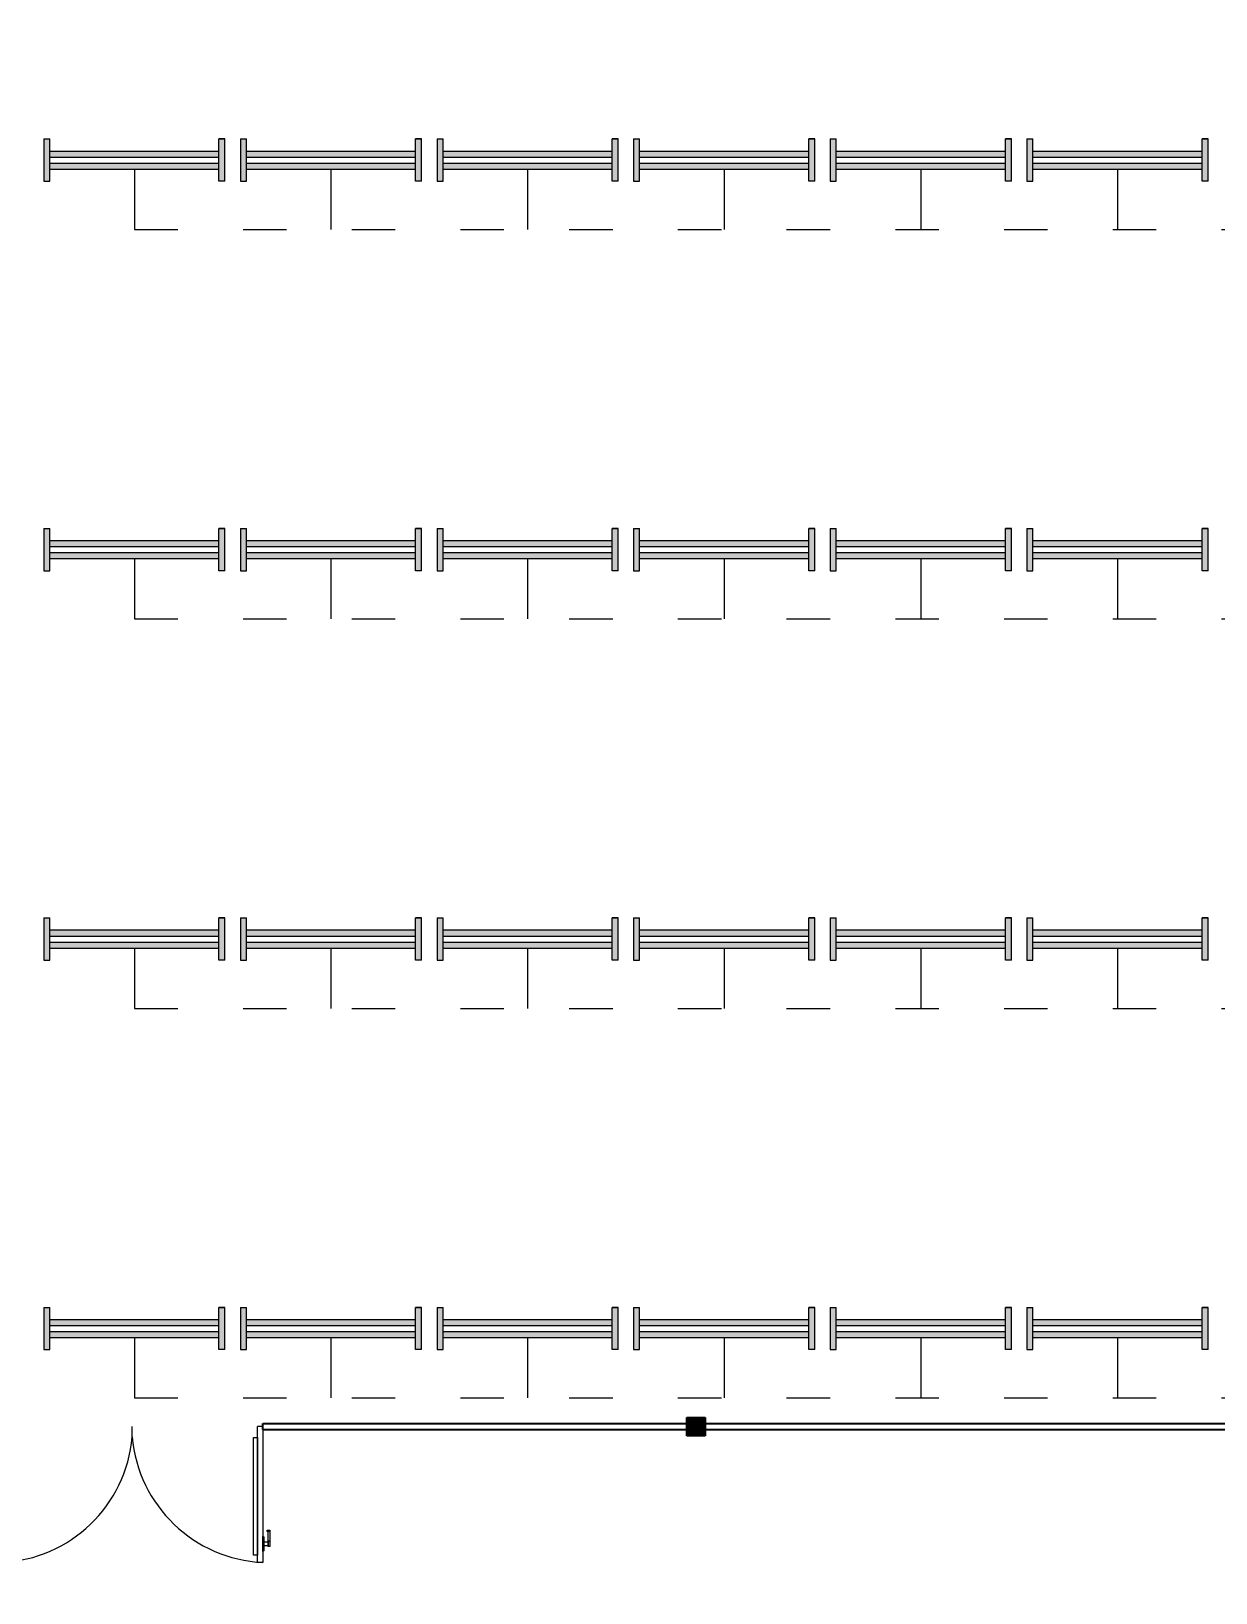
# Model space of a CAD drawing. Header units: millimetres. Extents: x 3339 to 2017737, y 4955 to 2748989.
# Drawn here: x 1441737 to 1451543, y 1295109 to 1308039 of the extents above; entities that cross this region are included whole.
import ezdxf

# ---------------------------------------------------------------- set-up
doc = ezdxf.new("R2010")
doc.units = ezdxf.units.MM
doc.header["$LTSCALE"] = 30
doc.linetypes.add('ACAD_ISO03W100', pattern=[30, 12, -18])
for name, color, linetype, lineweight in [('A-DETL-GENF', 92, 'Continuous', 13), ('A-DOOR', 31, 'Continuous', 13), ('LIGHT LINES', 6, 'ACAD_ISO03W100', 13), ('LIGHTS', 6, 'Continuous', 13)]:
    doc.layers.add(name, color=color, linetype=linetype, lineweight=lineweight)
doc.layers.add('DIM LINES', color=7, linetype='Continuous')
doc.styles.get("Standard").update_dxf_attribs({"font": 'arial.ttf'})
doc.dimstyles.new('GREEN', dxfattribs={"dimtxt": 1000, "dimasz": 600, "dimexe": 0.18, "dimexo": 0.0625, "dimgap": 0.09, "dimtad": 2, "dimdec": 0, "dimzin": 0, "dimdsep": 46, "dimtxsty": 'Standard', "dimblk": 'ARCHTICK', "dimcen": 0.09, "dimclrd": 3, "dimclre": 3, "dimclrt": 2, "dimadec": 0, "dimazin": 0, "dimtfac": 1, "dimtdec": 0, "dimtofl": 0, "dimtmove": 0, "dimatfit": 3, "dimfxl": 1, "dimtolj": 1, "dimtzin": 0, "dimarcsym": 0})

# ---------------------------------------------------------------- blocks, each defined once
blk = doc.blocks.new('_ArchTick')
at = {"color": 0, "linetype": 'ByBlock', "const_width": 0.15}
blk.add_lwpolyline([(-0.5, -0.5), (0.5, 0.5)], dxfattribs=at)
blk = doc.blocks.new('*D851')
at = {"layer": 'Defpoints', "color": 0, "transparency": 16777216}
for p in [(1519240, 1324539), (1429240, 1308509), (1519240, 1301709)]:
    blk.add_point(p, dxfattribs=at)
at = {"layer": 'DIM LINES', "color": 3, "linetype": 'ByBlock', "lineweight": -2, "transparency": 16777216}
for p, q in [((1429240, 1308509), (1429240, 1324539)), ((1429240, 1324539), (1519240, 1324539)), ((1519240, 1301709), (1519240, 1324539))]:
    blk.add_line(p, q, dxfattribs=at)
at = {"layer": 'DIM LINES', "color": 3, "lineweight": -2, "transparency": 16777216, "xscale": 600, "yscale": 600, "zscale": 600, "rotation": 180}
blk.add_blockref('_ArchTick', (1429240, 1324539), dxfattribs=at)
at = {"layer": 'DIM LINES', "color": 3, "lineweight": -2, "transparency": 16777216, "xscale": 600, "yscale": 600, "zscale": 600}
blk.add_blockref('_ArchTick', (1519240, 1324539), dxfattribs=at)
at = {"layer": 'DIM LINES', "color": 2, "transparency": 16777216, "insert": (1474240, 1325050), "char_height": 1000, "attachment_point": 5}
blk.add_mtext('\\A1;90000', dxfattribs=at)
blk = doc.blocks.new('*D852')
at = {"layer": 'Defpoints', "color": 0, "transparency": 16777216}
for p in [(1473240, 1319497), (1429240, 1308509), (1473240, 1289653)]:
    blk.add_point(p, dxfattribs=at)
at = {"layer": 'DIM LINES', "color": 3, "linetype": 'ByBlock', "lineweight": -2, "transparency": 16777216}
for p, q in [((1429240, 1308509), (1429240, 1319497)), ((1429240, 1319497), (1473240, 1319497)), ((1473240, 1289654), (1473240, 1319497))]:
    blk.add_line(p, q, dxfattribs=at)
at = {"layer": 'DIM LINES', "color": 3, "lineweight": -2, "transparency": 16777216, "xscale": 600, "yscale": 600, "zscale": 600, "rotation": 180}
blk.add_blockref('_ArchTick', (1429240, 1319497), dxfattribs=at)
at = {"layer": 'DIM LINES', "color": 3, "lineweight": -2, "transparency": 16777216, "xscale": 600, "yscale": 600, "zscale": 600}
blk.add_blockref('_ArchTick', (1473240, 1319497), dxfattribs=at)
at = {"layer": 'DIM LINES', "color": 2, "transparency": 16777216, "insert": (1451240, 1320008), "char_height": 1000, "attachment_point": 5}
blk.add_mtext('\\A1;44000', dxfattribs=at)

msp = doc.modelspace()

# ---------------------------------------------------------------- hatches: boundary and pattern name
h = msp.add_hatch(color=2)
h.dxf.hatch_style = 1
h.paths.add_polyline_path([(1447240.35, 1296559.537), (1447165.35, 1296559.537), (1447165.35, 1296409.537), (1447240.35, 1296409.537)])
h = msp.add_hatch(color=2)
h.dxf.hatch_style = 1
h.paths.add_polyline_path([(1447315.35, 1296559.537), (1447240.35, 1296559.537), (1447240.35, 1296409.537), (1447315.35, 1296409.537)])
at = {"layer": 'LIGHTS'}
h = msp.add_hatch(color=256, dxfattribs=at)
h.dxf.hatch_style = 1
h.paths.add_polyline_path([(1441840.35, 1306796.857), (1441890.35, 1306796.857), (1441890.35, 1307146.857), (1441840.35, 1307146.857)])
h = msp.add_hatch(color=256, dxfattribs=at)
h.dxf.hatch_style = 1
h.paths.add_polyline_path([(1443290.35, 1306796.857), (1443340.35, 1306796.857), (1443340.35, 1307146.857), (1443290.35, 1307146.857)])
h = msp.add_hatch(color=256, dxfattribs=at)
h.dxf.hatch_style = 1
h.paths.add_polyline_path([(1443468.128, 1306796.857), (1443518.128, 1306796.857), (1443518.128, 1307146.857), (1443468.128, 1307146.857)])
h = msp.add_hatch(color=256, dxfattribs=at)
h.dxf.hatch_style = 1
h.paths.add_polyline_path([(1444918.128, 1306796.857), (1444968.128, 1306796.857), (1444968.128, 1307146.857), (1444918.128, 1307146.857)])
h = msp.add_hatch(color=256, dxfattribs=at)
h.dxf.hatch_style = 1
h.paths.add_polyline_path([(1445095.906, 1306796.857), (1445145.906, 1306796.857), (1445145.906, 1307146.857), (1445095.906, 1307146.857)])
h = msp.add_hatch(color=256, dxfattribs=at)
h.dxf.hatch_style = 1
h.paths.add_polyline_path([(1446545.906, 1306796.857), (1446595.906, 1306796.857), (1446595.906, 1307146.857), (1446545.906, 1307146.857)])
h = msp.add_hatch(color=256, dxfattribs=at)
h.dxf.hatch_style = 1
h.paths.add_polyline_path([(1446723.683, 1306796.857), (1446773.683, 1306796.857), (1446773.683, 1307146.857), (1446723.683, 1307146.857)])
h = msp.add_hatch(color=256, dxfattribs=at)
h.dxf.hatch_style = 1
h.paths.add_polyline_path([(1448173.683, 1306796.857), (1448223.683, 1306796.857), (1448223.683, 1307146.857), (1448173.683, 1307146.857)])
h = msp.add_hatch(color=256, dxfattribs=at)
h.dxf.hatch_style = 1
h.paths.add_polyline_path([(1448351.461, 1306796.857), (1448401.461, 1306796.857), (1448401.461, 1307146.857), (1448351.461, 1307146.857)])
h = msp.add_hatch(color=256, dxfattribs=at)
h.dxf.hatch_style = 1
h.paths.add_polyline_path([(1449801.461, 1306796.857), (1449851.461, 1306796.857), (1449851.461, 1307146.857), (1449801.461, 1307146.857)])
h = msp.add_hatch(color=256, dxfattribs=at)
h.dxf.hatch_style = 1
h.paths.add_polyline_path([(1449979.239, 1306796.857), (1450029.239, 1306796.857), (1450029.239, 1307146.857), (1449979.239, 1307146.857)])
h = msp.add_hatch(color=256, dxfattribs=at)
h.dxf.hatch_style = 1
h.paths.add_polyline_path([(1451429.239, 1306796.857), (1451479.239, 1306796.857), (1451479.239, 1307146.857), (1451429.239, 1307146.857)])
h = msp.add_hatch(color=256, dxfattribs=at)
h.dxf.hatch_style = 1
h.paths.add_polyline_path([(1443290.35, 1306996.857), (1443290.35, 1307046.857), (1441890.35, 1307046.857), (1441890.35, 1306996.857)])
h = msp.add_hatch(color=256, dxfattribs=at)
h.dxf.hatch_style = 1
h.paths.add_polyline_path([(1444918.128, 1306996.857), (1444918.128, 1307046.857), (1443518.128, 1307046.857), (1443518.128, 1306996.857)])
h = msp.add_hatch(color=256, dxfattribs=at)
h.dxf.hatch_style = 1
h.paths.add_polyline_path([(1446545.906, 1306996.857), (1446545.906, 1307046.857), (1445145.906, 1307046.857), (1445145.906, 1306996.857)])
h = msp.add_hatch(color=256, dxfattribs=at)
h.dxf.hatch_style = 1
h.paths.add_polyline_path([(1448173.683, 1306996.857), (1448173.683, 1307046.857), (1446773.683, 1307046.857), (1446773.683, 1306996.857)])
h = msp.add_hatch(color=256, dxfattribs=at)
h.dxf.hatch_style = 1
h.paths.add_polyline_path([(1449801.461, 1306996.857), (1449801.461, 1307046.857), (1448401.461, 1307046.857), (1448401.461, 1306996.857)])
h = msp.add_hatch(color=256, dxfattribs=at)
h.dxf.hatch_style = 1
h.paths.add_polyline_path([(1451429.239, 1306996.857), (1451429.239, 1307046.857), (1450029.239, 1307046.857), (1450029.239, 1306996.857)])
h = msp.add_hatch(color=256, dxfattribs=at)
h.dxf.hatch_style = 1
h.paths.add_polyline_path([(1441890.35, 1306946.857), (1441890.35, 1306896.857), (1443290.35, 1306896.857), (1443290.35, 1306946.857)])
h = msp.add_hatch(color=256, dxfattribs=at)
h.dxf.hatch_style = 1
h.paths.add_polyline_path([(1443518.128, 1306946.857), (1443518.128, 1306896.857), (1444918.128, 1306896.857), (1444918.128, 1306946.857)])
h = msp.add_hatch(color=256, dxfattribs=at)
h.dxf.hatch_style = 1
h.paths.add_polyline_path([(1445145.906, 1306946.857), (1445145.906, 1306896.857), (1446545.906, 1306896.857), (1446545.906, 1306946.857)])
h = msp.add_hatch(color=256, dxfattribs=at)
h.dxf.hatch_style = 1
h.paths.add_polyline_path([(1446773.683, 1306946.857), (1446773.683, 1306896.857), (1448173.683, 1306896.857), (1448173.683, 1306946.857)])
h = msp.add_hatch(color=256, dxfattribs=at)
h.dxf.hatch_style = 1
h.paths.add_polyline_path([(1448401.461, 1306946.857), (1448401.461, 1306896.857), (1449801.461, 1306896.857), (1449801.461, 1306946.857)])
h = msp.add_hatch(color=256, dxfattribs=at)
h.dxf.hatch_style = 1
h.paths.add_polyline_path([(1450029.239, 1306946.857), (1450029.239, 1306896.857), (1451429.239, 1306896.857), (1451429.239, 1306946.857)])
h = msp.add_hatch(color=256, dxfattribs=at)
h.dxf.hatch_style = 1
h.paths.add_polyline_path([(1441840.35, 1303571.88), (1441890.35, 1303571.88), (1441890.35, 1303921.88), (1441840.35, 1303921.88)])
h = msp.add_hatch(color=256, dxfattribs=at)
h.dxf.hatch_style = 1
h.paths.add_polyline_path([(1443290.35, 1303571.88), (1443340.35, 1303571.88), (1443340.35, 1303921.88), (1443290.35, 1303921.88)])
h = msp.add_hatch(color=256, dxfattribs=at)
h.dxf.hatch_style = 1
h.paths.add_polyline_path([(1443468.128, 1303571.88), (1443518.128, 1303571.88), (1443518.128, 1303921.88), (1443468.128, 1303921.88)])
h = msp.add_hatch(color=256, dxfattribs=at)
h.dxf.hatch_style = 1
h.paths.add_polyline_path([(1444918.128, 1303571.88), (1444968.128, 1303571.88), (1444968.128, 1303921.88), (1444918.128, 1303921.88)])
h = msp.add_hatch(color=256, dxfattribs=at)
h.dxf.hatch_style = 1
h.paths.add_polyline_path([(1445095.906, 1303571.88), (1445145.906, 1303571.88), (1445145.906, 1303921.88), (1445095.906, 1303921.88)])
h = msp.add_hatch(color=256, dxfattribs=at)
h.dxf.hatch_style = 1
h.paths.add_polyline_path([(1446545.906, 1303571.88), (1446595.906, 1303571.88), (1446595.906, 1303921.88), (1446545.906, 1303921.88)])
h = msp.add_hatch(color=256, dxfattribs=at)
h.dxf.hatch_style = 1
h.paths.add_polyline_path([(1446723.683, 1303571.88), (1446773.683, 1303571.88), (1446773.683, 1303921.88), (1446723.683, 1303921.88)])
h = msp.add_hatch(color=256, dxfattribs=at)
h.dxf.hatch_style = 1
h.paths.add_polyline_path([(1448173.683, 1303571.88), (1448223.683, 1303571.88), (1448223.683, 1303921.88), (1448173.683, 1303921.88)])
h = msp.add_hatch(color=256, dxfattribs=at)
h.dxf.hatch_style = 1
h.paths.add_polyline_path([(1448351.461, 1303571.88), (1448401.461, 1303571.88), (1448401.461, 1303921.88), (1448351.461, 1303921.88)])
h = msp.add_hatch(color=256, dxfattribs=at)
h.dxf.hatch_style = 1
h.paths.add_polyline_path([(1449801.461, 1303571.88), (1449851.461, 1303571.88), (1449851.461, 1303921.88), (1449801.461, 1303921.88)])
h = msp.add_hatch(color=256, dxfattribs=at)
h.dxf.hatch_style = 1
h.paths.add_polyline_path([(1449979.239, 1303571.88), (1450029.239, 1303571.88), (1450029.239, 1303921.88), (1449979.239, 1303921.88)])
h = msp.add_hatch(color=256, dxfattribs=at)
h.dxf.hatch_style = 1
h.paths.add_polyline_path([(1451429.239, 1303571.88), (1451479.239, 1303571.88), (1451479.239, 1303921.88), (1451429.239, 1303921.88)])
h = msp.add_hatch(color=256, dxfattribs=at)
h.dxf.hatch_style = 1
h.paths.add_polyline_path([(1443290.35, 1303771.88), (1443290.35, 1303821.88), (1441890.35, 1303821.88), (1441890.35, 1303771.88)])
h = msp.add_hatch(color=256, dxfattribs=at)
h.dxf.hatch_style = 1
h.paths.add_polyline_path([(1444918.128, 1303771.88), (1444918.128, 1303821.88), (1443518.128, 1303821.88), (1443518.128, 1303771.88)])
h = msp.add_hatch(color=256, dxfattribs=at)
h.dxf.hatch_style = 1
h.paths.add_polyline_path([(1446545.906, 1303771.88), (1446545.906, 1303821.88), (1445145.906, 1303821.88), (1445145.906, 1303771.88)])
h = msp.add_hatch(color=256, dxfattribs=at)
h.dxf.hatch_style = 1
h.paths.add_polyline_path([(1448173.683, 1303771.88), (1448173.683, 1303821.88), (1446773.683, 1303821.88), (1446773.683, 1303771.88)])
h = msp.add_hatch(color=256, dxfattribs=at)
h.dxf.hatch_style = 1
h.paths.add_polyline_path([(1449801.461, 1303771.88), (1449801.461, 1303821.88), (1448401.461, 1303821.88), (1448401.461, 1303771.88)])
h = msp.add_hatch(color=256, dxfattribs=at)
h.dxf.hatch_style = 1
h.paths.add_polyline_path([(1451429.239, 1303771.88), (1451429.239, 1303821.88), (1450029.239, 1303821.88), (1450029.239, 1303771.88)])
h = msp.add_hatch(color=256, dxfattribs=at)
h.dxf.hatch_style = 1
h.paths.add_polyline_path([(1441890.35, 1303721.88), (1441890.35, 1303671.88), (1443290.35, 1303671.88), (1443290.35, 1303721.88)])
h = msp.add_hatch(color=256, dxfattribs=at)
h.dxf.hatch_style = 1
h.paths.add_polyline_path([(1443518.128, 1303721.88), (1443518.128, 1303671.88), (1444918.128, 1303671.88), (1444918.128, 1303721.88)])
h = msp.add_hatch(color=256, dxfattribs=at)
h.dxf.hatch_style = 1
h.paths.add_polyline_path([(1445145.906, 1303721.88), (1445145.906, 1303671.88), (1446545.906, 1303671.88), (1446545.906, 1303721.88)])
h = msp.add_hatch(color=256, dxfattribs=at)
h.dxf.hatch_style = 1
h.paths.add_polyline_path([(1446773.683, 1303721.88), (1446773.683, 1303671.88), (1448173.683, 1303671.88), (1448173.683, 1303721.88)])
h = msp.add_hatch(color=256, dxfattribs=at)
h.dxf.hatch_style = 1
h.paths.add_polyline_path([(1448401.461, 1303721.88), (1448401.461, 1303671.88), (1449801.461, 1303671.88), (1449801.461, 1303721.88)])
h = msp.add_hatch(color=256, dxfattribs=at)
h.dxf.hatch_style = 1
h.paths.add_polyline_path([(1450029.239, 1303721.88), (1450029.239, 1303671.88), (1451429.239, 1303671.88), (1451429.239, 1303721.88)])
h = msp.add_hatch(color=256, dxfattribs=at)
h.dxf.hatch_style = 1
h.paths.add_polyline_path([(1441840.35, 1300346.902), (1441890.35, 1300346.902), (1441890.35, 1300696.902), (1441840.35, 1300696.902)])
h = msp.add_hatch(color=256, dxfattribs=at)
h.dxf.hatch_style = 1
h.paths.add_polyline_path([(1443290.35, 1300346.902), (1443340.35, 1300346.902), (1443340.35, 1300696.902), (1443290.35, 1300696.902)])
h = msp.add_hatch(color=256, dxfattribs=at)
h.dxf.hatch_style = 1
h.paths.add_polyline_path([(1443468.128, 1300346.902), (1443518.128, 1300346.902), (1443518.128, 1300696.902), (1443468.128, 1300696.902)])
h = msp.add_hatch(color=256, dxfattribs=at)
h.dxf.hatch_style = 1
h.paths.add_polyline_path([(1444918.128, 1300346.902), (1444968.128, 1300346.902), (1444968.128, 1300696.902), (1444918.128, 1300696.902)])
h = msp.add_hatch(color=256, dxfattribs=at)
h.dxf.hatch_style = 1
h.paths.add_polyline_path([(1445095.906, 1300346.902), (1445145.906, 1300346.902), (1445145.906, 1300696.902), (1445095.906, 1300696.902)])
h = msp.add_hatch(color=256, dxfattribs=at)
h.dxf.hatch_style = 1
h.paths.add_polyline_path([(1446545.906, 1300346.902), (1446595.906, 1300346.902), (1446595.906, 1300696.902), (1446545.906, 1300696.902)])
h = msp.add_hatch(color=256, dxfattribs=at)
h.dxf.hatch_style = 1
h.paths.add_polyline_path([(1446723.683, 1300346.902), (1446773.683, 1300346.902), (1446773.683, 1300696.902), (1446723.683, 1300696.902)])
h = msp.add_hatch(color=256, dxfattribs=at)
h.dxf.hatch_style = 1
h.paths.add_polyline_path([(1448173.683, 1300346.902), (1448223.683, 1300346.902), (1448223.683, 1300696.902), (1448173.683, 1300696.902)])
h = msp.add_hatch(color=256, dxfattribs=at)
h.dxf.hatch_style = 1
h.paths.add_polyline_path([(1448351.461, 1300346.902), (1448401.461, 1300346.902), (1448401.461, 1300696.902), (1448351.461, 1300696.902)])
h = msp.add_hatch(color=256, dxfattribs=at)
h.dxf.hatch_style = 1
h.paths.add_polyline_path([(1449801.461, 1300346.902), (1449851.461, 1300346.902), (1449851.461, 1300696.902), (1449801.461, 1300696.902)])
h = msp.add_hatch(color=256, dxfattribs=at)
h.dxf.hatch_style = 1
h.paths.add_polyline_path([(1449979.239, 1300346.902), (1450029.239, 1300346.902), (1450029.239, 1300696.902), (1449979.239, 1300696.902)])
h = msp.add_hatch(color=256, dxfattribs=at)
h.dxf.hatch_style = 1
h.paths.add_polyline_path([(1451429.239, 1300346.902), (1451479.239, 1300346.902), (1451479.239, 1300696.902), (1451429.239, 1300696.902)])
h = msp.add_hatch(color=256, dxfattribs=at)
h.dxf.hatch_style = 1
h.paths.add_polyline_path([(1443290.35, 1300546.902), (1443290.35, 1300596.902), (1441890.35, 1300596.902), (1441890.35, 1300546.902)])
h = msp.add_hatch(color=256, dxfattribs=at)
h.dxf.hatch_style = 1
h.paths.add_polyline_path([(1441890.35, 1300496.902), (1441890.35, 1300446.902), (1443290.35, 1300446.902), (1443290.35, 1300496.902)])
h = msp.add_hatch(color=256, dxfattribs=at)
h.dxf.hatch_style = 1
h.paths.add_polyline_path([(1444918.128, 1300546.902), (1444918.128, 1300596.902), (1443518.128, 1300596.902), (1443518.128, 1300546.902)])
h = msp.add_hatch(color=256, dxfattribs=at)
h.dxf.hatch_style = 1
h.paths.add_polyline_path([(1443518.128, 1300496.902), (1443518.128, 1300446.902), (1444918.128, 1300446.902), (1444918.128, 1300496.902)])
h = msp.add_hatch(color=256, dxfattribs=at)
h.dxf.hatch_style = 1
h.paths.add_polyline_path([(1446545.906, 1300546.902), (1446545.906, 1300596.902), (1445145.906, 1300596.902), (1445145.906, 1300546.902)])
h = msp.add_hatch(color=256, dxfattribs=at)
h.dxf.hatch_style = 1
h.paths.add_polyline_path([(1445145.906, 1300496.902), (1445145.906, 1300446.902), (1446545.906, 1300446.902), (1446545.906, 1300496.902)])
h = msp.add_hatch(color=256, dxfattribs=at)
h.dxf.hatch_style = 1
h.paths.add_polyline_path([(1448173.683, 1300546.902), (1448173.683, 1300596.902), (1446773.683, 1300596.902), (1446773.683, 1300546.902)])
h = msp.add_hatch(color=256, dxfattribs=at)
h.dxf.hatch_style = 1
h.paths.add_polyline_path([(1446773.683, 1300496.902), (1446773.683, 1300446.902), (1448173.683, 1300446.902), (1448173.683, 1300496.902)])
h = msp.add_hatch(color=256, dxfattribs=at)
h.dxf.hatch_style = 1
h.paths.add_polyline_path([(1449801.461, 1300546.902), (1449801.461, 1300596.902), (1448401.461, 1300596.902), (1448401.461, 1300546.902)])
h = msp.add_hatch(color=256, dxfattribs=at)
h.dxf.hatch_style = 1
h.paths.add_polyline_path([(1448401.461, 1300496.902), (1448401.461, 1300446.902), (1449801.461, 1300446.902), (1449801.461, 1300496.902)])
h = msp.add_hatch(color=256, dxfattribs=at)
h.dxf.hatch_style = 1
h.paths.add_polyline_path([(1451429.239, 1300546.902), (1451429.239, 1300596.902), (1450029.239, 1300596.902), (1450029.239, 1300546.902)])
h = msp.add_hatch(color=256, dxfattribs=at)
h.dxf.hatch_style = 1
h.paths.add_polyline_path([(1450029.239, 1300496.902), (1450029.239, 1300446.902), (1451429.239, 1300446.902), (1451429.239, 1300496.902)])
h = msp.add_hatch(color=256, dxfattribs=at)
h.dxf.hatch_style = 1
h.paths.add_polyline_path([(1441840.35, 1297121.925), (1441890.35, 1297121.925), (1441890.35, 1297471.925), (1441840.35, 1297471.925)])
h = msp.add_hatch(color=256, dxfattribs=at)
h.dxf.hatch_style = 1
h.paths.add_polyline_path([(1443290.35, 1297121.925), (1443340.35, 1297121.925), (1443340.35, 1297471.925), (1443290.35, 1297471.925)])
h = msp.add_hatch(color=256, dxfattribs=at)
h.dxf.hatch_style = 1
h.paths.add_polyline_path([(1443468.128, 1297121.925), (1443518.128, 1297121.925), (1443518.128, 1297471.925), (1443468.128, 1297471.925)])
h = msp.add_hatch(color=256, dxfattribs=at)
h.dxf.hatch_style = 1
h.paths.add_polyline_path([(1444918.128, 1297121.925), (1444968.128, 1297121.925), (1444968.128, 1297471.925), (1444918.128, 1297471.925)])
h = msp.add_hatch(color=256, dxfattribs=at)
h.dxf.hatch_style = 1
h.paths.add_polyline_path([(1445095.906, 1297121.925), (1445145.906, 1297121.925), (1445145.906, 1297471.925), (1445095.906, 1297471.925)])
h = msp.add_hatch(color=256, dxfattribs=at)
h.dxf.hatch_style = 1
h.paths.add_polyline_path([(1446545.906, 1297121.925), (1446595.906, 1297121.925), (1446595.906, 1297471.925), (1446545.906, 1297471.925)])
h = msp.add_hatch(color=256, dxfattribs=at)
h.dxf.hatch_style = 1
h.paths.add_polyline_path([(1446723.683, 1297121.925), (1446773.683, 1297121.925), (1446773.683, 1297471.925), (1446723.683, 1297471.925)])
h = msp.add_hatch(color=256, dxfattribs=at)
h.dxf.hatch_style = 1
h.paths.add_polyline_path([(1448173.683, 1297121.925), (1448223.683, 1297121.925), (1448223.683, 1297471.925), (1448173.683, 1297471.925)])
h = msp.add_hatch(color=256, dxfattribs=at)
h.dxf.hatch_style = 1
h.paths.add_polyline_path([(1448351.461, 1297121.925), (1448401.461, 1297121.925), (1448401.461, 1297471.925), (1448351.461, 1297471.925)])
h = msp.add_hatch(color=256, dxfattribs=at)
h.dxf.hatch_style = 1
h.paths.add_polyline_path([(1449801.461, 1297121.925), (1449851.461, 1297121.925), (1449851.461, 1297471.925), (1449801.461, 1297471.925)])
h = msp.add_hatch(color=256, dxfattribs=at)
h.dxf.hatch_style = 1
h.paths.add_polyline_path([(1449979.239, 1297121.925), (1450029.239, 1297121.925), (1450029.239, 1297471.925), (1449979.239, 1297471.925)])
h = msp.add_hatch(color=256, dxfattribs=at)
h.dxf.hatch_style = 1
h.paths.add_polyline_path([(1451429.239, 1297121.925), (1451479.239, 1297121.925), (1451479.239, 1297471.925), (1451429.239, 1297471.925)])
h = msp.add_hatch(color=256, dxfattribs=at)
h.dxf.hatch_style = 1
h.paths.add_polyline_path([(1443290.35, 1297321.925), (1443290.35, 1297371.925), (1441890.35, 1297371.925), (1441890.35, 1297321.925)])
h = msp.add_hatch(color=256, dxfattribs=at)
h.dxf.hatch_style = 1
h.paths.add_polyline_path([(1441890.35, 1297271.925), (1441890.35, 1297221.925), (1443290.35, 1297221.925), (1443290.35, 1297271.925)])
h = msp.add_hatch(color=256, dxfattribs=at)
h.dxf.hatch_style = 1
h.paths.add_polyline_path([(1444918.128, 1297321.925), (1444918.128, 1297371.925), (1443518.128, 1297371.925), (1443518.128, 1297321.925)])
h = msp.add_hatch(color=256, dxfattribs=at)
h.dxf.hatch_style = 1
h.paths.add_polyline_path([(1443518.128, 1297271.925), (1443518.128, 1297221.925), (1444918.128, 1297221.925), (1444918.128, 1297271.925)])
h = msp.add_hatch(color=256, dxfattribs=at)
h.dxf.hatch_style = 1
h.paths.add_polyline_path([(1446545.906, 1297321.925), (1446545.906, 1297371.925), (1445145.906, 1297371.925), (1445145.906, 1297321.925)])
h = msp.add_hatch(color=256, dxfattribs=at)
h.dxf.hatch_style = 1
h.paths.add_polyline_path([(1445145.906, 1297271.925), (1445145.906, 1297221.925), (1446545.906, 1297221.925), (1446545.906, 1297271.925)])
h = msp.add_hatch(color=256, dxfattribs=at)
h.dxf.hatch_style = 1
h.paths.add_polyline_path([(1448173.683, 1297321.925), (1448173.683, 1297371.925), (1446773.683, 1297371.925), (1446773.683, 1297321.925)])
h = msp.add_hatch(color=256, dxfattribs=at)
h.dxf.hatch_style = 1
h.paths.add_polyline_path([(1446773.683, 1297271.925), (1446773.683, 1297221.925), (1448173.683, 1297221.925), (1448173.683, 1297271.925)])
h = msp.add_hatch(color=256, dxfattribs=at)
h.dxf.hatch_style = 1
h.paths.add_polyline_path([(1449801.461, 1297321.925), (1449801.461, 1297371.925), (1448401.461, 1297371.925), (1448401.461, 1297321.925)])
h = msp.add_hatch(color=256, dxfattribs=at)
h.dxf.hatch_style = 1
h.paths.add_polyline_path([(1448401.461, 1297271.925), (1448401.461, 1297221.925), (1449801.461, 1297221.925), (1449801.461, 1297271.925)])
h = msp.add_hatch(color=256, dxfattribs=at)
h.dxf.hatch_style = 1
h.paths.add_polyline_path([(1451429.239, 1297321.925), (1451429.239, 1297371.925), (1450029.239, 1297371.925), (1450029.239, 1297321.925)])
h = msp.add_hatch(color=256, dxfattribs=at)
h.dxf.hatch_style = 1
h.paths.add_polyline_path([(1450029.239, 1297271.925), (1450029.239, 1297221.925), (1451429.239, 1297221.925), (1451429.239, 1297271.925)])

# ---------------------------------------------------------------- linework, layer by layer
at = {"color": 0}
for p, q in [((1443654.85, 1296509.357), (1469130.362, 1296509.357)), ((1443654.85, 1296459.357), (1443654.85, 1296509.357)), ((1443654.85, 1296459.357), (1469130.362, 1296459.357))]:
    msp.add_line(p, q, dxfattribs=at)
for p, q in [((1447165.35, 1296409.537), (1447165.35, 1296559.537)), ((1447165.35, 1296559.537), (1447315.35, 1296559.537)), ((1447240.35, 1296559.537), (1447240.35, 1296409.537)), ((1447315.35, 1296559.537), (1447315.35, 1296409.537)), ((1447315.35, 1296409.537), (1447165.35, 1296409.537))]:
    msp.add_line(p, q)
at = {"layer": 'A-DETL-GENF'}
for p, q in [((1443576.1, 1295419.049), (1443576.1, 1296393.299)), ((1443576.1, 1296393.299), (1443609.85, 1296393.299)), ((1443609.85, 1296393.299), (1443609.85, 1295419.049)), ((1443690.444, 1295614.848), (1443690.444, 1295628.184)), ((1443690.444, 1295628.184), (1443712, 1295628.184)), ((1443699.122, 1295614.848), (1443690.444, 1295614.848)), ((1443699.122, 1295614.848), (1443712, 1295627.726)), ((1443699.122, 1295535.476), (1443699.122, 1295614.848)), ((1443712, 1295628.184), (1443712, 1295535.476)), ((1443654.85, 1295449.751), (1443654.85, 1295578.339)), ((1443654.85, 1295578.339), (1443661.994, 1295571.195)), ((1443661.994, 1295456.895), (1443654.85, 1295449.751)), ((1443661.994, 1295571.195), (1443661.994, 1295456.895)), ((1443661.994, 1295496.186), (1443661.994, 1295531.904)), ((1443661.994, 1295531.904), (1443697.713, 1295531.904)), ((1443697.713, 1295496.186), (1443661.994, 1295496.186)), ((1443697.713, 1295535.476), (1443712, 1295535.476)), ((1443697.713, 1295492.614), (1443697.713, 1295535.476)), ((1443697.713, 1295531.904), (1443697.713, 1295496.186)), ((1443712, 1295492.614), (1443697.713, 1295492.614)), ((1443712, 1295535.476), (1443699.122, 1295535.476)), ((1443712, 1295535.476), (1443712, 1295492.614)), ((1443609.85, 1295419.049), (1443576.1, 1295419.049))]:
    msp.add_line(p, q, dxfattribs=at)
at = {"layer": 'A-DOOR'}
msp.add_line((1442572.6, 1296399.649), (1442572.6, 1296484.357), dxfattribs=at)
at = {"layer": 'A-DOOR', "lineweight": 18}
for p, q in [((1443609.85, 1295359.357), (1443609.85, 1296484.357)), ((1443654.85, 1296484.357), (1443609.85, 1296484.357)), ((1443654.85, 1296484.357), (1443654.85, 1295359.357)), ((1443654.85, 1295359.357), (1443609.85, 1295359.357))]:
    msp.add_line(p, q, dxfattribs=at)
at = {"layer": 'A-DOOR'}
for centre, start, end in [((1441436.714, 1296498.253), 272.6963499, 355.038693), ((1443708.486, 1296498.253), 184.961307, 267.3036501)]:
    msp.add_arc(centre, 1140.158, start, end, dxfattribs=at)
at = {"layer": 'LIGHT LINES'}
for p, q in [((1442590.35, 1306396.857), (1471890.35, 1306396.857)), ((1442590.35, 1303171.88), (1471890.35, 1303171.88)), ((1442590.35, 1299946.902), (1471890.35, 1299946.902)), ((1442590.35, 1296721.925), (1471890.35, 1296721.925))]:
    msp.add_line(p, q, dxfattribs=at)
at = {"layer": 'LIGHTS'}
for p, q in [((1441840.35, 1307146.857), (1441840.35, 1306796.857)), ((1441840.35, 1307146.857), (1441890.35, 1307146.857)), ((1441840.35, 1307146.857), (1441890.35, 1307146.857)), ((1441890.35, 1306796.857), (1441890.35, 1307146.857)), ((1443340.35, 1307146.857), (1443290.35, 1307146.857)), ((1443290.35, 1306796.857), (1443290.35, 1307146.857)), ((1443290.35, 1307146.857), (1443340.35, 1307146.857)), ((1443340.35, 1306796.857), (1443340.35, 1307146.857)), ((1443468.128, 1307146.857), (1443468.128, 1306796.857)), ((1443468.128, 1307146.857), (1443518.128, 1307146.857)), ((1443468.128, 1307146.857), (1443518.128, 1307146.857)), ((1443518.128, 1306796.857), (1443518.128, 1307146.857)), ((1444968.128, 1307146.857), (1444918.128, 1307146.857)), ((1444918.128, 1306796.857), (1444918.128, 1307146.857)), ((1444918.128, 1307146.857), (1444968.128, 1307146.857)), ((1444968.128, 1306796.857), (1444968.128, 1307146.857)), ((1445095.906, 1307146.857), (1445095.906, 1306796.857)), ((1445095.906, 1307146.857), (1445145.906, 1307146.857)), ((1445095.906, 1307146.857), (1445145.906, 1307146.857)), ((1445145.906, 1306796.857), (1445145.906, 1307146.857)), ((1446595.906, 1307146.857), (1446545.906, 1307146.857)), ((1446545.906, 1306796.857), (1446545.906, 1307146.857)), ((1446545.906, 1307146.857), (1446595.906, 1307146.857)), ((1446595.906, 1306796.857), (1446595.906, 1307146.857)), ((1446723.683, 1307146.857), (1446723.683, 1306796.857)), ((1446723.683, 1307146.857), (1446773.683, 1307146.857)), ((1446723.683, 1307146.857), (1446773.683, 1307146.857)), ((1446773.683, 1306796.857), (1446773.683, 1307146.857)), ((1448223.683, 1307146.857), (1448173.683, 1307146.857)), ((1448173.683, 1306796.857), (1448173.683, 1307146.857)), ((1448173.683, 1307146.857), (1448223.683, 1307146.857)), ((1448223.683, 1306796.857), (1448223.683, 1307146.857)), ((1448351.461, 1307146.857), (1448351.461, 1306796.857)), ((1448351.461, 1307146.857), (1448401.461, 1307146.857)), ((1448351.461, 1307146.857), (1448401.461, 1307146.857)), ((1448401.461, 1306796.857), (1448401.461, 1307146.857)), ((1449851.461, 1307146.857), (1449801.461, 1307146.857)), ((1449801.461, 1306796.857), (1449801.461, 1307146.857)), ((1449801.461, 1307146.857), (1449851.461, 1307146.857)), ((1449851.461, 1306796.857), (1449851.461, 1307146.857)), ((1449979.239, 1307146.857), (1449979.239, 1306796.857)), ((1449979.239, 1307146.857), (1450029.239, 1307146.857)), ((1449979.239, 1307146.857), (1450029.239, 1307146.857)), ((1450029.239, 1306796.857), (1450029.239, 1307146.857)), ((1451479.239, 1307146.857), (1451429.239, 1307146.857)), ((1451429.239, 1306796.857), (1451429.239, 1307146.857)), ((1451429.239, 1307146.857), (1451479.239, 1307146.857)), ((1451479.239, 1306796.857), (1451479.239, 1307146.857)), ((1441890.35, 1307046.857), (1443290.35, 1307046.857)), ((1441890.35, 1306996.857), (1443290.35, 1306996.857)), ((1443518.128, 1307046.857), (1444918.128, 1307046.857)), ((1443518.128, 1306996.857), (1444918.128, 1306996.857)), ((1445145.906, 1307046.857), (1446545.906, 1307046.857)), ((1445145.906, 1306996.857), (1446545.906, 1306996.857)), ((1446773.683, 1307046.857), (1448173.683, 1307046.857)), ((1446773.683, 1306996.857), (1448173.683, 1306996.857)), ((1448401.461, 1307046.857), (1449801.461, 1307046.857)), ((1448401.461, 1306996.857), (1449801.461, 1306996.857)), ((1450029.239, 1307046.857), (1451429.239, 1307046.857)), ((1450029.239, 1306996.857), (1451429.239, 1306996.857)), ((1441890.35, 1306946.857), (1443290.35, 1306946.857)), ((1441890.35, 1306896.857), (1443290.35, 1306896.857)), ((1442590.35, 1306896.857), (1442590.35, 1306396.857)), ((1443518.128, 1306946.857), (1444918.128, 1306946.857)), ((1443518.128, 1306896.857), (1444918.128, 1306896.857)), ((1444218.128, 1306896.857), (1444218.128, 1306396.857)), ((1445145.906, 1306946.857), (1446545.906, 1306946.857)), ((1445145.906, 1306896.857), (1446545.906, 1306896.857)), ((1445845.906, 1306896.857), (1445845.906, 1306396.857)), ((1446773.683, 1306946.857), (1448173.683, 1306946.857)), ((1446773.683, 1306896.857), (1448173.683, 1306896.857)), ((1447473.683, 1306896.857), (1447473.683, 1306396.857)), ((1448401.461, 1306946.857), (1449801.461, 1306946.857)), ((1448401.461, 1306896.857), (1449801.461, 1306896.857)), ((1449101.461, 1306896.857), (1449101.461, 1306396.857)), ((1450029.239, 1306946.857), (1451429.239, 1306946.857)), ((1450029.239, 1306896.857), (1451429.239, 1306896.857)), ((1450729.239, 1306896.857), (1450729.239, 1306396.857)), ((1441840.35, 1306796.857), (1441890.35, 1306796.857)), ((1443340.35, 1306796.857), (1443290.35, 1306796.857)), ((1443468.128, 1306796.857), (1443518.128, 1306796.857)), ((1444968.128, 1306796.857), (1444918.128, 1306796.857)), ((1445095.906, 1306796.857), (1445145.906, 1306796.857)), ((1446595.906, 1306796.857), (1446545.906, 1306796.857)), ((1446723.683, 1306796.857), (1446773.683, 1306796.857)), ((1448223.683, 1306796.857), (1448173.683, 1306796.857)), ((1448351.461, 1306796.857), (1448401.461, 1306796.857)), ((1449851.461, 1306796.857), (1449801.461, 1306796.857)), ((1449979.239, 1306796.857), (1450029.239, 1306796.857)), ((1451479.239, 1306796.857), (1451429.239, 1306796.857)), ((1441840.35, 1303921.88), (1441840.35, 1303571.88)), ((1441840.35, 1303921.88), (1441890.35, 1303921.88)), ((1441840.35, 1303921.88), (1441890.35, 1303921.88)), ((1441890.35, 1303571.88), (1441890.35, 1303921.88)), ((1443340.35, 1303921.88), (1443290.35, 1303921.88)), ((1443290.35, 1303571.88), (1443290.35, 1303921.88)), ((1443290.35, 1303921.88), (1443340.35, 1303921.88)), ((1443340.35, 1303571.88), (1443340.35, 1303921.88)), ((1443468.128, 1303921.88), (1443468.128, 1303571.88)), ((1443468.128, 1303921.88), (1443518.128, 1303921.88)), ((1443468.128, 1303921.88), (1443518.128, 1303921.88)), ((1443518.128, 1303571.88), (1443518.128, 1303921.88)), ((1444968.128, 1303921.88), (1444918.128, 1303921.88)), ((1444918.128, 1303571.88), (1444918.128, 1303921.88)), ((1444918.128, 1303921.88), (1444968.128, 1303921.88)), ((1444968.128, 1303571.88), (1444968.128, 1303921.88)), ((1445095.906, 1303921.88), (1445095.906, 1303571.88)), ((1445095.906, 1303921.88), (1445145.906, 1303921.88)), ((1445095.906, 1303921.88), (1445145.906, 1303921.88)), ((1445145.906, 1303571.88), (1445145.906, 1303921.88)), ((1446595.906, 1303921.88), (1446545.906, 1303921.88)), ((1446545.906, 1303571.88), (1446545.906, 1303921.88)), ((1446545.906, 1303921.88), (1446595.906, 1303921.88)), ((1446595.906, 1303571.88), (1446595.906, 1303921.88)), ((1446723.683, 1303921.88), (1446723.683, 1303571.88)), ((1446723.683, 1303921.88), (1446773.683, 1303921.88)), ((1446723.683, 1303921.88), (1446773.683, 1303921.88)), ((1446773.683, 1303571.88), (1446773.683, 1303921.88)), ((1448223.683, 1303921.88), (1448173.683, 1303921.88)), ((1448173.683, 1303571.88), (1448173.683, 1303921.88)), ((1448173.683, 1303921.88), (1448223.683, 1303921.88)), ((1448223.683, 1303571.88), (1448223.683, 1303921.88)), ((1448351.461, 1303921.88), (1448351.461, 1303571.88)), ((1448351.461, 1303921.88), (1448401.461, 1303921.88)), ((1448351.461, 1303921.88), (1448401.461, 1303921.88)), ((1448401.461, 1303571.88), (1448401.461, 1303921.88)), ((1449851.461, 1303921.88), (1449801.461, 1303921.88)), ((1449801.461, 1303571.88), (1449801.461, 1303921.88)), ((1449801.461, 1303921.88), (1449851.461, 1303921.88)), ((1449851.461, 1303571.88), (1449851.461, 1303921.88)), ((1449979.239, 1303921.88), (1449979.239, 1303571.88)), ((1449979.239, 1303921.88), (1450029.239, 1303921.88)), ((1449979.239, 1303921.88), (1450029.239, 1303921.88)), ((1450029.239, 1303571.88), (1450029.239, 1303921.88)), ((1451479.239, 1303921.88), (1451429.239, 1303921.88)), ((1451429.239, 1303571.88), (1451429.239, 1303921.88)), ((1451429.239, 1303921.88), (1451479.239, 1303921.88)), ((1451479.239, 1303571.88), (1451479.239, 1303921.88)), ((1441890.35, 1303821.88), (1443290.35, 1303821.88)), ((1441890.35, 1303771.88), (1443290.35, 1303771.88)), ((1443518.128, 1303821.88), (1444918.128, 1303821.88)), ((1443518.128, 1303771.88), (1444918.128, 1303771.88)), ((1445145.906, 1303821.88), (1446545.906, 1303821.88)), ((1445145.906, 1303771.88), (1446545.906, 1303771.88)), ((1446773.683, 1303821.88), (1448173.683, 1303821.88)), ((1446773.683, 1303771.88), (1448173.683, 1303771.88)), ((1448401.461, 1303821.88), (1449801.461, 1303821.88)), ((1448401.461, 1303771.88), (1449801.461, 1303771.88)), ((1450029.239, 1303821.88), (1451429.239, 1303821.88)), ((1450029.239, 1303771.88), (1451429.239, 1303771.88)), ((1441890.35, 1303721.88), (1443290.35, 1303721.88)), ((1441890.35, 1303671.88), (1443290.35, 1303671.88)), ((1442590.35, 1303671.88), (1442590.35, 1303171.88)), ((1443518.128, 1303721.88), (1444918.128, 1303721.88)), ((1443518.128, 1303671.88), (1444918.128, 1303671.88)), ((1444218.128, 1303671.88), (1444218.128, 1303171.88)), ((1445145.906, 1303721.88), (1446545.906, 1303721.88)), ((1445145.906, 1303671.88), (1446545.906, 1303671.88)), ((1445845.906, 1303671.88), (1445845.906, 1303171.88)), ((1446773.683, 1303721.88), (1448173.683, 1303721.88)), ((1446773.683, 1303671.88), (1448173.683, 1303671.88)), ((1447473.683, 1303671.88), (1447473.683, 1303171.88)), ((1448401.461, 1303721.88), (1449801.461, 1303721.88)), ((1448401.461, 1303671.88), (1449801.461, 1303671.88)), ((1449101.461, 1303671.88), (1449101.461, 1303171.88)), ((1450029.239, 1303721.88), (1451429.239, 1303721.88)), ((1450029.239, 1303671.88), (1451429.239, 1303671.88)), ((1450729.239, 1303671.88), (1450729.239, 1303171.88)), ((1441840.35, 1303571.88), (1441890.35, 1303571.88)), ((1443340.35, 1303571.88), (1443290.35, 1303571.88)), ((1443468.128, 1303571.88), (1443518.128, 1303571.88)), ((1444968.128, 1303571.88), (1444918.128, 1303571.88)), ((1445095.906, 1303571.88), (1445145.906, 1303571.88)), ((1446595.906, 1303571.88), (1446545.906, 1303571.88)), ((1446723.683, 1303571.88), (1446773.683, 1303571.88)), ((1448223.683, 1303571.88), (1448173.683, 1303571.88)), ((1448351.461, 1303571.88), (1448401.461, 1303571.88)), ((1449851.461, 1303571.88), (1449801.461, 1303571.88)), ((1449979.239, 1303571.88), (1450029.239, 1303571.88)), ((1451479.239, 1303571.88), (1451429.239, 1303571.88)), ((1441840.35, 1300696.902), (1441840.35, 1300346.902)), ((1441840.35, 1300696.902), (1441890.35, 1300696.902)), ((1441840.35, 1300696.902), (1441890.35, 1300696.902)), ((1441890.35, 1300346.902), (1441890.35, 1300696.902)), ((1443340.35, 1300696.902), (1443290.35, 1300696.902)), ((1443290.35, 1300346.902), (1443290.35, 1300696.902)), ((1443290.35, 1300696.902), (1443340.35, 1300696.902)), ((1443340.35, 1300346.902), (1443340.35, 1300696.902)), ((1443468.128, 1300696.902), (1443468.128, 1300346.902)), ((1443468.128, 1300696.902), (1443518.128, 1300696.902)), ((1443468.128, 1300696.902), (1443518.128, 1300696.902)), ((1443518.128, 1300346.902), (1443518.128, 1300696.902)), ((1444968.128, 1300696.902), (1444918.128, 1300696.902)), ((1444918.128, 1300346.902), (1444918.128, 1300696.902)), ((1444918.128, 1300696.902), (1444968.128, 1300696.902)), ((1444968.128, 1300346.902), (1444968.128, 1300696.902)), ((1445095.906, 1300696.902), (1445095.906, 1300346.902)), ((1445095.906, 1300696.902), (1445145.906, 1300696.902)), ((1445095.906, 1300696.902), (1445145.906, 1300696.902)), ((1445145.906, 1300346.902), (1445145.906, 1300696.902)), ((1446595.906, 1300696.902), (1446545.906, 1300696.902)), ((1446545.906, 1300346.902), (1446545.906, 1300696.902)), ((1446545.906, 1300696.902), (1446595.906, 1300696.902)), ((1446595.906, 1300346.902), (1446595.906, 1300696.902)), ((1446723.683, 1300696.902), (1446723.683, 1300346.902)), ((1446723.683, 1300696.902), (1446773.683, 1300696.902)), ((1446723.683, 1300696.902), (1446773.683, 1300696.902)), ((1446773.683, 1300346.902), (1446773.683, 1300696.902)), ((1448223.683, 1300696.902), (1448173.683, 1300696.902)), ((1448173.683, 1300346.902), (1448173.683, 1300696.902)), ((1448173.683, 1300696.902), (1448223.683, 1300696.902)), ((1448223.683, 1300346.902), (1448223.683, 1300696.902)), ((1448351.461, 1300696.902), (1448351.461, 1300346.902)), ((1448351.461, 1300696.902), (1448401.461, 1300696.902)), ((1448351.461, 1300696.902), (1448401.461, 1300696.902)), ((1448401.461, 1300346.902), (1448401.461, 1300696.902)), ((1449851.461, 1300696.902), (1449801.461, 1300696.902)), ((1449801.461, 1300346.902), (1449801.461, 1300696.902)), ((1449801.461, 1300696.902), (1449851.461, 1300696.902)), ((1449851.461, 1300346.902), (1449851.461, 1300696.902)), ((1449979.239, 1300696.902), (1449979.239, 1300346.902)), ((1449979.239, 1300696.902), (1450029.239, 1300696.902)), ((1449979.239, 1300696.902), (1450029.239, 1300696.902)), ((1450029.239, 1300346.902), (1450029.239, 1300696.902)), ((1451479.239, 1300696.902), (1451429.239, 1300696.902)), ((1451429.239, 1300346.902), (1451429.239, 1300696.902)), ((1451429.239, 1300696.902), (1451479.239, 1300696.902)), ((1451479.239, 1300346.902), (1451479.239, 1300696.902)), ((1441890.35, 1300596.902), (1443290.35, 1300596.902)), ((1441890.35, 1300546.902), (1443290.35, 1300546.902)), ((1441890.35, 1300496.902), (1443290.35, 1300496.902)), ((1443518.128, 1300596.902), (1444918.128, 1300596.902)), ((1443518.128, 1300546.902), (1444918.128, 1300546.902)), ((1443518.128, 1300496.902), (1444918.128, 1300496.902)), ((1445145.906, 1300596.902), (1446545.906, 1300596.902)), ((1445145.906, 1300546.902), (1446545.906, 1300546.902)), ((1445145.906, 1300496.902), (1446545.906, 1300496.902)), ((1446773.683, 1300596.902), (1448173.683, 1300596.902)), ((1446773.683, 1300546.902), (1448173.683, 1300546.902)), ((1446773.683, 1300496.902), (1448173.683, 1300496.902)), ((1448401.461, 1300596.902), (1449801.461, 1300596.902)), ((1448401.461, 1300546.902), (1449801.461, 1300546.902)), ((1448401.461, 1300496.902), (1449801.461, 1300496.902)), ((1450029.239, 1300596.902), (1451429.239, 1300596.902)), ((1450029.239, 1300546.902), (1451429.239, 1300546.902)), ((1450029.239, 1300496.902), (1451429.239, 1300496.902)), ((1441890.35, 1300446.902), (1443290.35, 1300446.902)), ((1442590.35, 1300446.902), (1442590.35, 1299946.902)), ((1443518.128, 1300446.902), (1444918.128, 1300446.902)), ((1444218.128, 1300446.902), (1444218.128, 1299946.902)), ((1445145.906, 1300446.902), (1446545.906, 1300446.902)), ((1445845.906, 1300446.902), (1445845.906, 1299946.902)), ((1446773.683, 1300446.902), (1448173.683, 1300446.902)), ((1447473.683, 1300446.902), (1447473.683, 1299946.902)), ((1448401.461, 1300446.902), (1449801.461, 1300446.902)), ((1449101.461, 1300446.902), (1449101.461, 1299946.902)), ((1450029.239, 1300446.902), (1451429.239, 1300446.902)), ((1450729.239, 1300446.902), (1450729.239, 1299946.902)), ((1441840.35, 1300346.902), (1441890.35, 1300346.902)), ((1443340.35, 1300346.902), (1443290.35, 1300346.902)), ((1443468.128, 1300346.902), (1443518.128, 1300346.902)), ((1444968.128, 1300346.902), (1444918.128, 1300346.902)), ((1445095.906, 1300346.902), (1445145.906, 1300346.902)), ((1446595.906, 1300346.902), (1446545.906, 1300346.902)), ((1446723.683, 1300346.902), (1446773.683, 1300346.902)), ((1448223.683, 1300346.902), (1448173.683, 1300346.902)), ((1448351.461, 1300346.902), (1448401.461, 1300346.902)), ((1449851.461, 1300346.902), (1449801.461, 1300346.902)), ((1449979.239, 1300346.902), (1450029.239, 1300346.902)), ((1451479.239, 1300346.902), (1451429.239, 1300346.902)), ((1441840.35, 1297471.925), (1441840.35, 1297121.925)), ((1441840.35, 1297471.925), (1441890.35, 1297471.925)), ((1441840.35, 1297471.925), (1441890.35, 1297471.925)), ((1441890.35, 1297121.925), (1441890.35, 1297471.925)), ((1443340.35, 1297471.925), (1443290.35, 1297471.925)), ((1443290.35, 1297121.925), (1443290.35, 1297471.925)), ((1443290.35, 1297471.925), (1443340.35, 1297471.925)), ((1443340.35, 1297121.925), (1443340.35, 1297471.925)), ((1443468.128, 1297471.925), (1443468.128, 1297121.925)), ((1443468.128, 1297471.925), (1443518.128, 1297471.925)), ((1443468.128, 1297471.925), (1443518.128, 1297471.925)), ((1443518.128, 1297121.925), (1443518.128, 1297471.925)), ((1444968.128, 1297471.925), (1444918.128, 1297471.925)), ((1444918.128, 1297121.925), (1444918.128, 1297471.925)), ((1444918.128, 1297471.925), (1444968.128, 1297471.925)), ((1444968.128, 1297121.925), (1444968.128, 1297471.925)), ((1445095.906, 1297471.925), (1445095.906, 1297121.925)), ((1445095.906, 1297471.925), (1445145.906, 1297471.925)), ((1445095.906, 1297471.925), (1445145.906, 1297471.925)), ((1445145.906, 1297121.925), (1445145.906, 1297471.925)), ((1446595.906, 1297471.925), (1446545.906, 1297471.925)), ((1446545.906, 1297121.925), (1446545.906, 1297471.925)), ((1446545.906, 1297471.925), (1446595.906, 1297471.925)), ((1446595.906, 1297121.925), (1446595.906, 1297471.925)), ((1446723.683, 1297471.925), (1446723.683, 1297121.925)), ((1446723.683, 1297471.925), (1446773.683, 1297471.925)), ((1446723.683, 1297471.925), (1446773.683, 1297471.925)), ((1446773.683, 1297121.925), (1446773.683, 1297471.925)), ((1448223.683, 1297471.925), (1448173.683, 1297471.925)), ((1448173.683, 1297121.925), (1448173.683, 1297471.925)), ((1448173.683, 1297471.925), (1448223.683, 1297471.925)), ((1448223.683, 1297121.925), (1448223.683, 1297471.925)), ((1448351.461, 1297471.925), (1448351.461, 1297121.925)), ((1448351.461, 1297471.925), (1448401.461, 1297471.925)), ((1448351.461, 1297471.925), (1448401.461, 1297471.925)), ((1448401.461, 1297121.925), (1448401.461, 1297471.925)), ((1449851.461, 1297471.925), (1449801.461, 1297471.925)), ((1449801.461, 1297121.925), (1449801.461, 1297471.925)), ((1449801.461, 1297471.925), (1449851.461, 1297471.925)), ((1449851.461, 1297121.925), (1449851.461, 1297471.925)), ((1449979.239, 1297471.925), (1449979.239, 1297121.925)), ((1449979.239, 1297471.925), (1450029.239, 1297471.925)), ((1449979.239, 1297471.925), (1450029.239, 1297471.925)), ((1450029.239, 1297121.925), (1450029.239, 1297471.925)), ((1451479.239, 1297471.925), (1451429.239, 1297471.925)), ((1451429.239, 1297121.925), (1451429.239, 1297471.925)), ((1451429.239, 1297471.925), (1451479.239, 1297471.925)), ((1451479.239, 1297121.925), (1451479.239, 1297471.925)), ((1441890.35, 1297371.925), (1443290.35, 1297371.925)), ((1441890.35, 1297321.925), (1443290.35, 1297321.925)), ((1441890.35, 1297271.925), (1443290.35, 1297271.925)), ((1443518.128, 1297371.925), (1444918.128, 1297371.925)), ((1443518.128, 1297321.925), (1444918.128, 1297321.925)), ((1443518.128, 1297271.925), (1444918.128, 1297271.925)), ((1445145.906, 1297371.925), (1446545.906, 1297371.925)), ((1445145.906, 1297321.925), (1446545.906, 1297321.925)), ((1445145.906, 1297271.925), (1446545.906, 1297271.925)), ((1446773.683, 1297371.925), (1448173.683, 1297371.925)), ((1446773.683, 1297321.925), (1448173.683, 1297321.925)), ((1446773.683, 1297271.925), (1448173.683, 1297271.925)), ((1448401.461, 1297371.925), (1449801.461, 1297371.925)), ((1448401.461, 1297321.925), (1449801.461, 1297321.925)), ((1448401.461, 1297271.925), (1449801.461, 1297271.925)), ((1450029.239, 1297371.925), (1451429.239, 1297371.925)), ((1450029.239, 1297321.925), (1451429.239, 1297321.925)), ((1450029.239, 1297271.925), (1451429.239, 1297271.925)), ((1441890.35, 1297221.925), (1443290.35, 1297221.925)), ((1442590.35, 1297221.925), (1442590.35, 1296721.925)), ((1443518.128, 1297221.925), (1444918.128, 1297221.925)), ((1444218.128, 1297221.925), (1444218.128, 1296721.925)), ((1445145.906, 1297221.925), (1446545.906, 1297221.925)), ((1445845.906, 1297221.925), (1445845.906, 1296721.925)), ((1446773.683, 1297221.925), (1448173.683, 1297221.925)), ((1447473.683, 1297221.925), (1447473.683, 1296721.925)), ((1448401.461, 1297221.925), (1449801.461, 1297221.925)), ((1449101.461, 1297221.925), (1449101.461, 1296721.925)), ((1450029.239, 1297221.925), (1451429.239, 1297221.925)), ((1450729.239, 1297221.925), (1450729.239, 1296721.925)), ((1441840.35, 1297121.925), (1441890.35, 1297121.925)), ((1443340.35, 1297121.925), (1443290.35, 1297121.925)), ((1443468.128, 1297121.925), (1443518.128, 1297121.925)), ((1444968.128, 1297121.925), (1444918.128, 1297121.925)), ((1445095.906, 1297121.925), (1445145.906, 1297121.925)), ((1446595.906, 1297121.925), (1446545.906, 1297121.925)), ((1446723.683, 1297121.925), (1446773.683, 1297121.925)), ((1448223.683, 1297121.925), (1448173.683, 1297121.925)), ((1448351.461, 1297121.925), (1448401.461, 1297121.925)), ((1449851.461, 1297121.925), (1449801.461, 1297121.925)), ((1449979.239, 1297121.925), (1450029.239, 1297121.925)), ((1451479.239, 1297121.925), (1451429.239, 1297121.925))]:
    msp.add_line(p, q, dxfattribs=at)

# ---------------------------------------------------------------- dimensions: what is measured, and where the dimension line sits
at = {"layer": 'DIM LINES', "color": 0}
for base, p2, picture, middle in [((1519240.35, 1324539.298), (1519240.35, 1301709.357), '*D851', (1474240.35, 1325049.961)), ((1473240.35, 1319496.948), (1473240.35, 1289653.482), '*D852', (1451240.35, 1320007.611))]:
    dim = msp.add_linear_dim(base=base, p1=(1429240.35, 1308509.357), p2=p2, dimstyle='GREEN', dxfattribs=at)
    dim.commit()
    dim.dimension.update_dxf_attribs({"geometry": picture, "text_midpoint": middle})

doc.saveas('drawing.dxf')
